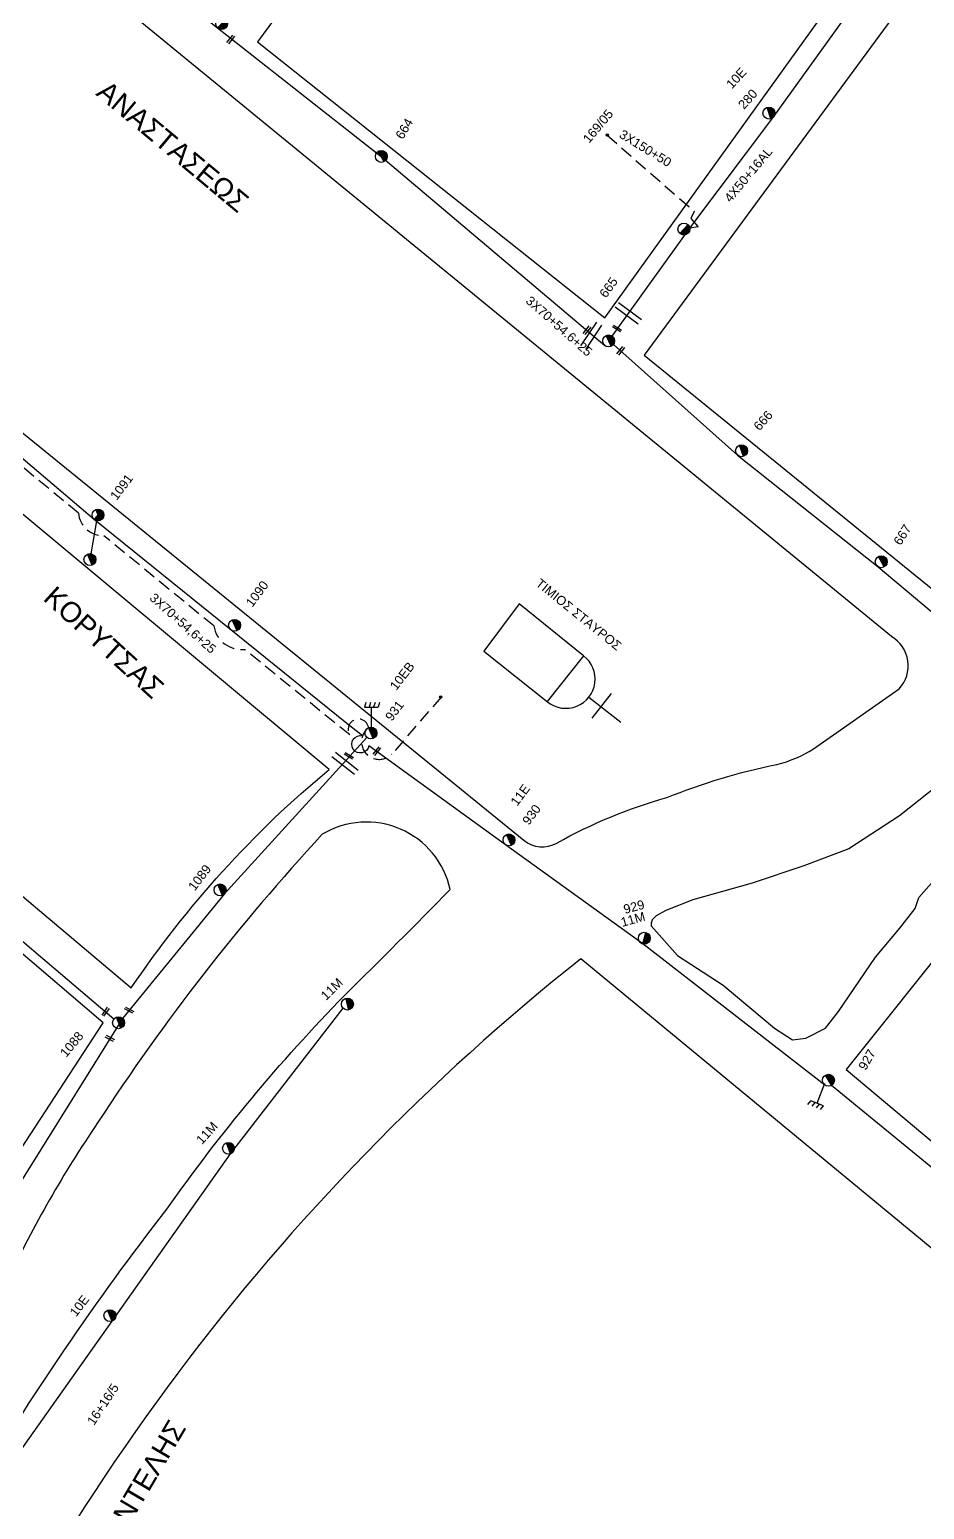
# Model space of a CAD drawing. Header units: millimetres. Extents: x 745 to 5694, y 762 to 3401.
# Drawn here: x 2002.5 to 2179.9, y 1155 to 1448.4 of the extents above; entities that cross this region are included whole.
import ezdxf

# ---------------------------------------------------------------- set-up
doc = ezdxf.new("R2010")
doc.units = ezdxf.units.MM
doc.linetypes.add('DASHED', pattern=[19.05, 12.7, -6.35])
for name, color, linetype in [('Άγνωστα', 7, 'Continuous'), ('Γείωση', 7, 'Continuous'), ('Γυμνά εναέρια ΧΤ και ΦΟΠ (3Φ)   4x50+16AL', 7, 'Continuous'), ('Επιγραφές - Σχήματα', 7, 'Continuous'), ('Μηχανική τομή', 7, 'Continuous'), ('Στύλος ΦΜ', 7, 'Continuous'), ('Στύλος ΦΜ @ 1', 7, 'Continuous'), ('Συνδέσεις', 7, 'Continuous'), ('Τομή', 7, 'Continuous'), ('Υπόβαθρο ΔΕΗ', 7, 'Continuous'), ('Υπόγεια Καλώδια Δικτύου ΧΤ   .10', 7, 'DASHED')]:
    doc.layers.add(name, color=color, linetype=linetype)
doc.styles.add('arial', font='ARIAL.TTF')
doc.styles.get("Standard").update_dxf_attribs({"font": 'ARIAL.TTF'})
doc.linetypes.add('SYN_LINE', pattern='A,0.5,-0.0001,["/\\/\\/\\/",Standard,S=0.1,R=0,X=0,Y=-0.05],-0.25', length=0.7501)

# ---------------------------------------------------------------- blocks, each defined once
blk = doc.blocks.new('ΥΠΑΡΧΩΝ ΤΣΙΜΕΝΤΕΝΙΟΣ ΣΤΥΛΟΣ')
at = {"layer": 'Στύλος ΦΜ'}
blk.add_hatch(color=256, dxfattribs=at).paths.add_polyline_path([(-1.29, -2.28, 0.574793), (2.62, 0, 0.268822), (1.3, 2.27)])
blk.add_line((-1.29, -2.28), (1.3, 2.27), dxfattribs=at)
blk.add_circle((0, 0), 2.62, dxfattribs=at)
at = {"layer": 'Στύλος ΦΜ', "flags": 4}
for tag, p in [('ΤΥΠΟΣ', (-4.91, 3.03)), ('ΑΡΙΘΜΟΣ', (-4.68, 8.05))]:
    blk.add_attdef(tag, p, '', height=4, dxfattribs=at)
blk = doc.blocks.new('ΓΕΙΩΣΗ')
at = {"layer": 'Γείωση', "ltscale": 40}
for p, q in [((-2.34, 11.45), (-3, 9.45)), ((-0.34, 11.45), (-1, 9.45)), ((0, 9.45), (0, 0)), ((1.66, 11.45), (1, 9.45)), ((3.66, 11.45), (3, 9.45))]:
    blk.add_line(p, q, dxfattribs=at)
blk.add_lwpolyline([(-3, 9.45), (3, 9.45)], dxfattribs=at)
blk = doc.blocks.new('ΜΗΧΑΝΙΚΗ ΤΟΜΗ')
at = {"layer": 'Μηχανική τομή', "ltscale": 40}
for p, q in [((-1.89, 0.78), (1.89, 0.78)), ((1.89, 0), (-1.89, 0))]:
    blk.add_line(p, q, dxfattribs=at)
blk = doc.blocks.new('_ΣΥΝΔΕΣΗ')
at = {"layer": 'Συνδέσεις', "linetype": 'SYN_LINE', "ltscale": 40}
blk.add_hatch(color=256, dxfattribs=at).paths.add_polyline_path([(0.5, -0.01, 1), (-0.5, -0.01, 1)])
at = {"layer": 'Συνδέσεις'}
blk.add_circle((0, -0.01), 0.5, dxfattribs=at)
blk = doc.blocks.new('ΤΟΜΗ')
at = {"layer": 'Τομή', "ltscale": 40}
for p, q in [((-5.68, 0), (5.68, 0)), ((5.68, -2.33), (-5.68, -2.33))]:
    blk.add_line(p, q, dxfattribs=at)

msp = doc.modelspace()

# ---------------------------------------------------------------- linework, layer by layer
at = {"layer": 'Άγνωστα', "color": 62}
msp.add_line((2041.1, 1277.05), (2069.37, 1308.1), dxfattribs=at)
at = {"layer": 'Άγνωστα', "color": 85, "linetype": 'SYN_LINE', "ltscale": 20}
msp.add_lwpolyline([(1961.67, 1511.67), (1987.54, 1490.39), (2004.8, 1476.81), (2039.77, 1448.77), (2072.22, 1423.29), (2116.53, 1385.82)], dxfattribs=at)
at = {"layer": 'Άγνωστα', "color": 133, "linetype": 'DASHED', "ltscale": 0.2}
msp.add_lwpolyline([(2116.98, 1427.52), (2134.26, 1412.4), (2133.58, 1410.97), (2135.03, 1409.31), (2133.37, 1409.05)], dxfattribs=at)
at = {"layer": 'Άγνωστα', "color": 5, "linetype": 'SYN_LINE', "ltscale": 20}
msp.add_lwpolyline([(2118.25, 1386.03), (2142.86, 1364.06), (2170.71, 1341.93), (2197.48, 1319.47), (2232.45, 1291.15), (2272.88, 1258.17)], dxfattribs=at)
at = {"layer": 'Άγνωστα', "color": 27, "linetype": 'SYN_LINE', "ltscale": 20}
msp.add_lwpolyline([(2069.77, 1306.44, -2.548834), (2068.49, 1308.4), (2065.04, 1311.11), (2042.4, 1329.41), (2015.35, 1351.26), (1988.77, 1373.76)], format="xyb", dxfattribs=at)
at = {"layer": 'Άγνωστα', "color": 7, "linetype": 'SYN_LINE', "ltscale": 8}
msp.add_lwpolyline([(2015.79, 1351.05), (2014.66, 1344.52)], dxfattribs=at)
at = {"layer": 'Άγνωστα', "color": 62, "linetype": 'SYN_LINE', "ltscale": 20}
msp.add_lwpolyline([(2019.23, 1252.27), (1986.92, 1279.58), (1964.66, 1297.35), (1940.74, 1315.86)], dxfattribs=at)
at = {"layer": 'Άγνωστα', "color": 30, "linetype": 'DASHED', "ltscale": 0.2}
msp.add_lwpolyline([(2084.09, 1316.09), (2074.3, 1304.79, -1.080983), (2069.71, 1310.05, -9.957015)], format="xyb", dxfattribs=at)
at = {"layer": 'Άγνωστα', "color": 30, "linetype": 'SYN_LINE', "ltscale": 20}
for points in [[(2160.17, 1239.17), (2124.07, 1267.15), (2096.85, 1286.83), (2069.77, 1306.44)], [(2213.99, 1195.67), (2187.36, 1217.85), (2161.47, 1239.11)]]:
    msp.add_lwpolyline(points, dxfattribs=at)
at = {"layer": 'Άγνωστα', "color": 62}
msp.add_lwpolyline([(2041.1, 1277.05), (2020.93, 1252.4), (1995.16, 1211.16), (1968.11, 1170.07), (1938.96, 1137.24), (1912.47, 1109.9)], dxfattribs=at)
at = {"layer": 'Άγνωστα', "color": 7}
msp.add_lwpolyline([(1965.16, 1108.8), (1975.98, 1126.16), (1996.27, 1160.5), (2018.88, 1192.38), (2042.3, 1225.51), (2064.66, 1254.4)], dxfattribs=at)
at = {"layer": 'Γυμνά εναέρια ΧΤ και ΦΟΠ (3Φ)   4x50+16AL', "color": 133}
msp.add_lwpolyline([(2117.97, 1387.68), (2133.37, 1409.05), (2150.01, 1431.18), (2169.05, 1457.71), (2188.45, 1481.87)], dxfattribs=at)
at = {"layer": 'Υπόβαθρο ΔΕΗ'}
for p, q in [((2112.31, 1324.28), (2105.08, 1315.22)), ((2505.98, 938.55), (2111.81, 1264.23))]:
    msp.add_line(p, q, dxfattribs=at)
for points in [[(2177.66, 1476.36), (2110.76, 1531.47), (2047.68, 1445.99), (2116.51, 1391.26), (2177.66, 1476.36)], [(2255.91, 1412.41), (2187.06, 1469.22), (2124.34, 1383.9), (2192.81, 1328.3), (2255.91, 1412.41)], [(2113.39, 1316.1), (2119.69, 1311.09)], [(2117.79, 1316.8), (2113.98, 1311.89)], [(2182.64, 1298.63), (2174.98, 1292.56), (2164.88, 1286.04), (2156.01, 1282.63), (2145.77, 1279.22), (2134.01, 1275.88), (2128.63, 1273.8), (2126.72, 1272.75), (2125.91, 1271.91), (2125.75, 1271.29), (2125.7, 1270.75)], [(2208.4, 1297.3), (2164.38, 1242.27), (2214.49, 1200.23), (2260.44, 1255.26), (2208.4, 1297.3)], [(2125.7, 1270.75), (2130.96, 1264.88), (2140.01, 1259.01), (2150.16, 1250.45), (2153.71, 1248.13), (2156.4, 1248.5), (2160.31, 1250.45), (2162.88, 1253.75), (2170.22, 1264.52), (2174.99, 1270.26), (2178.04, 1274.18), (2178.78, 1276.38), (2188.19, 1287.01)], [(1987.94, 1276.33), (1880.56, 1152.33), (1911.56, 1113.01), (1962.64, 1168.03), (2017.1, 1251.48), (1987.94, 1276.33)]]:
    msp.add_lwpolyline(points, dxfattribs=at)
for points in [[(1962.75, 1500.53), (1912.76, 1440.26), (2100.45, 1287.72, 0.307706), (2107.03, 1287.16, -0.059862), (2128.83, 1296.17, -0.045214), (2150.63, 1302.74, 0.083345), (2157.93, 1305.86), (2174.88, 1317.76, 0.483932), (2173.37, 1328.09), (1962.75, 1500.53), (1912.76, 1440.26)], [(1989.49, 1361.98), (1951.22, 1318.65), (2022.66, 1258.43, -0.070901), (2061.88, 1301.76), (1989.49, 1361.98)], [(2099.56, 1334.56), (2092.58, 1325.2), (2105.2, 1315.13, 1.012731), (2112.31, 1324.28), (2099.56, 1334.56)], [(1856.7, 1054.88), (1872.94, 1031.32, -0.213717), (1910.28, 1030.32, 0.037183), (1952.84, 1089.76, -0.013681), (1990.95, 1157.65, -0.030922), (2029.69, 1214.54, -0.040101), (2064.95, 1256.96, 0.004591), (2085.87, 1277.95, 0.514085), (2060.53, 1288.89, 0.042499), (2015.98, 1231.66, 0.039618), (1998.17, 1200.53, -0.03), (1978.66, 1169.75, -0.04911), (1940.59, 1125.86, 0.010889), (1914.85, 1101.13, -0.020532), (1856.7, 1054.88)], [(2111.81, 1264.23, 0.128529), (1975.32, 1082.38, 0.062772), (2188.67, 970.52), (2367.6, 916.24, 0.060101), (2486.77, 898.83, 0.597235), (2505.98, 938.55, 0.452783)]]:
    msp.add_lwpolyline(points, format="xyb", dxfattribs=at)
at = {"layer": 'Υπόγεια Καλώδια Δικτύου ΧΤ   .10', "color": 30, "ltscale": 0.2}
msp.add_lwpolyline([(2065.98, 1308.59), (2045.14, 1325.54, -0.395633), (2039.01, 1330.21), (2017.2, 1348.09, -0.387424), (2012.17, 1352.56), (1989.6, 1371.26, -0.183118), (1985.77, 1372.18, -0.131998)], format="xyb", dxfattribs=at)
msp.add_arc((2067.7, 1309.7), 2.04, 9.9473, 212.8493, dxfattribs=at)

# ---------------------------------------------------------------- block references
at = {"layer": 'Γείωση', "xscale": 0.4499999999998181, "yscale": 0.4499999999998181, "zscale": 0.4499999999998181}
msp.add_blockref('ΓΕΙΩΣΗ', (2070.24, 1309.85), dxfattribs=at)
at = {"layer": 'Γείωση', "xscale": 0.4500000000001667, "yscale": 0.4500000000001667, "zscale": 0.4500000000001667, "rotation": 159.1619702469353}
msp.add_blockref('ΓΕΙΩΣΗ', (2160.17, 1239.54), dxfattribs=at)
at = {"layer": 'Μηχανική τομή'}
for p, xscale, yscale, zscale, rotation in [((2042.2, 1446.62), 0.4999999999999888, 0.4999999999999888, 0.4999999999999888, 231.4205093085457), ((2112.84, 1388.94), 0.4999999999999888, 0.4999999999999888, 0.4999999999999888, 231.4205093085457), ((2119.05, 1389.33), 0.5000000000000285, 0.5000000000000285, 0.5000000000000285, 147.5370138672019), ((2119.52, 1384.89), 0.4999999999999888, 0.4999999999999888, 0.4999999999999888, 231.4205093085457), ((2071.19, 1305.52), 0.4999999999999888, 0.4999999999999888, 0.4999999999999888, 231.4205093085457), ((2065.88, 1304.61), 0.5000000000000718, 0.5000000000000718, 0.5000000000000718, 148.6586702495022), ((2017.72, 1253.59), 0.5000000000000978, 0.5000000000000978, 0.5000000000000978, 54.60051007482114), ((2022.15, 1253.86), 0.5000000000001039, 0.5000000000001039, 0.5000000000001039, 332.731686719226), ((2018.31, 1248.26), 0.5000000000001039, 0.5000000000001039, 0.5000000000001039, 332.731686719226)]:
    msp.add_blockref('ΜΗΧΑΝΙΚΗ ΤΟΜΗ', p, dxfattribs=dict(at, xscale=xscale, yscale=yscale, zscale=zscale, rotation=rotation))
at = {"layer": 'Στύλος ΦΜ @ 1', "ltscale": 40}
for p, xscale, yscale, zscale, rotation in [((2040.57, 1449.64), 0.4499999999996779, 0.4499999999996779, 0.4499999999996779, 346.8465568456768), ((2132.21, 1408.88), 0.4499999999996779, 0.4499999999996779, 0.4499999999996779, 346.8465568456768), ((2016.06, 1352.2), 0.4499999999996779, 0.4499999999996779, 0.4499999999996779, 346.8465568456768), ((2014.46, 1343.36), 0.4499999999995561, 0.4499999999995561, 0.4499999999995561, 52.90556632317887)]:
    msp.add_blockref('ΥΠΑΡΧΩΝ ΤΣΙΜΕΝΤΕΝΙΟΣ ΣΤΥΛΟΣ', p, dxfattribs=dict(at, xscale=xscale, yscale=yscale, zscale=zscale, rotation=rotation))
ref = msp.add_blockref('ΥΠΑΡΧΩΝ ΤΣΙΜΕΝΤΕΝΙΟΣ ΣΤΥΛΟΣ', (2149.07, 1431.88), dxfattribs=dict(at, xscale=0.4499999999998708, yscale=0.4499999999998708, zscale=0.4499999999998708, rotation=47.69581369945477))
ref.add_attrib('ΤΥΠΟΣ', '280', (2144.12, 1432.51), dxfattribs={"layer": 'Στύλος ΦΜ', "height": 1.8, "rotation": 47.6958, "flags": 4})
ref.add_attrib('ΑΡΙΘΜΟΣ', '10E', (2141.75, 1436.57), dxfattribs={"layer": 'Στύλος ΦΜ', "height": 1.8, "rotation": 47.6958, "flags": 4})
ref = msp.add_blockref('ΥΠΑΡΧΩΝ ΤΣΙΜΕΝΤΕΝΙΟΣ ΣΤΥΛΟΣ', (2072.22, 1423.29), dxfattribs=dict(at, xscale=0.4499999999996211, yscale=0.4499999999996211, zscale=0.4499999999996211, rotation=59.68655846733594))
ref.add_attrib('ΤΥΠΟΣ', '664', (2076.49, 1426.53), dxfattribs={"layer": 'Στύλος ΦΜ', "height": 1.8, "rotation": 59.6866, "flags": 4})
ref = msp.add_blockref('ΥΠΑΡΧΩΝ ΤΣΙΜΕΝΤΕΝΙΟΣ ΣΤΥΛΟΣ', (2117.29, 1386.72), dxfattribs=dict(at, xscale=0.449999999999613, yscale=0.449999999999613, zscale=0.449999999999613, rotation=54.43589030100727))
ref.add_attrib('ΤΥΠΟΣ', '665', (2116.78, 1395.09), dxfattribs={"layer": 'Στύλος ΦΜ', "height": 1.8, "rotation": 54.4359, "flags": 4})
ref = msp.add_blockref('ΥΠΑΡΧΩΝ ΤΣΙΜΕΝΤΕΝΙΟΣ ΣΤΥΛΟΣ', (2143.64, 1364.94), dxfattribs=dict(at, xscale=0.4499999999996013, yscale=0.4499999999996013, zscale=0.4499999999996013, rotation=48.6001289949939))
ref.add_attrib('ΤΥΠΟΣ', '666', (2147.2, 1368.76), dxfattribs={"layer": 'Στύλος ΦΜ', "height": 1.8, "rotation": 48.6001, "flags": 4})
ref = msp.add_blockref('ΥΠΑΡΧΩΝ ΤΣΙΜΕΝΤΕΝΙΟΣ ΣΤΥΛΟΣ', (2016.06, 1352.2), dxfattribs=dict(at, xscale=0.4499999999995561, yscale=0.4499999999995561, zscale=0.4499999999995561, rotation=52.90556632317887))
ref.add_attrib('ΤΥΠΟΣ', '1091', (2019.76, 1354.98), dxfattribs={"layer": 'Στύλος ΦΜ', "height": 1.8, "rotation": 52.9056, "flags": 4})
ref = msp.add_blockref('ΥΠΑΡΧΩΝ ΤΣΙΜΕΝΤΕΝΙΟΣ ΣΤΥΛΟΣ', (2171.33, 1342.93), dxfattribs=dict(at, xscale=0.4499999999996975, yscale=0.4499999999996975, zscale=0.4499999999996975, rotation=57.88268500307668))
ref.add_attrib('ΤΥΠΟΣ', '667', (2175.17, 1346.03), dxfattribs={"layer": 'Στύλος ΦΜ', "height": 1.8, "rotation": 57.8827, "flags": 4})
ref = msp.add_blockref('ΥΠΑΡΧΩΝ ΤΣΙΜΕΝΤΕΝΙΟΣ ΣΤΥΛΟΣ', (2043.14, 1330.33), dxfattribs=dict(at, xscale=0.4499999999996026, yscale=0.4499999999996026, zscale=0.4499999999996026, rotation=53.56655022473768))
ref.add_attrib('ΤΥΠΟΣ', '1090', (2046.65, 1333.79), dxfattribs={"layer": 'Στύλος ΦΜ', "height": 1.8, "rotation": 53.5666, "flags": 4})
ref = msp.add_blockref('ΥΠΑΡΧΩΝ ΤΣΙΜΕΝΤΕΝΙΟΣ ΣΤΥΛΟΣ', (2070.16, 1308.97), dxfattribs=dict(at, xscale=0.4499999999996571, yscale=0.4499999999996571, zscale=0.4499999999996571, rotation=52.49044452571536))
ref.add_attrib('ΤΥΠΟΣ', '10EB', (2075.2, 1317.29), dxfattribs={"layer": 'Στύλος ΦΜ', "height": 1.8, "rotation": 52.4904, "flags": 4})
ref.add_attrib('ΑΡΙΘΜΟΣ', '931', (2074.27, 1311.18), dxfattribs={"layer": 'Στύλος ΦΜ', "height": 1.8, "rotation": 52.4904, "flags": 4})
ref = msp.add_blockref('ΥΠΑΡΧΩΝ ΤΣΙΜΕΝΤΕΝΙΟΣ ΣΤΥΛΟΣ', (2097.54, 1287.78), dxfattribs=dict(at, xscale=0.4499999999997939, yscale=0.4499999999997939, zscale=0.4499999999997939, rotation=53.30306382660326))
ref.add_attrib('ΤΥΠΟΣ', '11E', (2099.15, 1294.35), dxfattribs={"layer": 'Στύλος ΦΜ', "height": 1.8, "rotation": 53.3031, "flags": 4})
ref.add_attrib('ΑΡΙΘΜΟΣ', '930', (2101.46, 1290.57), dxfattribs={"layer": 'Στύλος ΦΜ', "height": 1.8, "rotation": 53.3031, "flags": 4})
ref = msp.add_blockref('ΥΠΑΡΧΩΝ ΤΣΙΜΕΝΤΕΝΙΟΣ ΣΤΥΛΟΣ', (2040.26, 1277.87), dxfattribs=dict(at, xscale=0.4499999999997215, yscale=0.4499999999997215, zscale=0.4499999999997215, rotation=52.74769485767654))
ref.add_attrib('ΤΥΠΟΣ', '1089', (2035.23, 1277.54), dxfattribs={"layer": 'Στύλος ΦΜ', "height": 1.8, "rotation": 52.7477, "flags": 4})
ref = msp.add_blockref('ΥΠΑΡΧΩΝ ΤΣΙΜΕΝΤΕΝΙΟΣ ΣΤΥΛΟΣ', (2124.36, 1268.29), dxfattribs=dict(at, xscale=0.4499999999996311, yscale=0.4499999999996311, zscale=0.4499999999996311, rotation=15.29240184417534))
ref.add_attrib('ΤΥΠΟΣ', '929', (2120.52, 1273.1), dxfattribs={"layer": 'Στύλος ΦΜ', "height": 1.8, "rotation": 15.2924, "flags": 4})
ref.add_attrib('ΑΡΙΘΜΟΣ', '11M', (2119.99, 1270.53), dxfattribs={"layer": 'Στύλος ΦΜ', "height": 1.8, "rotation": 15.2924, "flags": 4})
ref = msp.add_blockref('ΥΠΑΡΧΩΝ ΤΣΙΜΕΝΤΕΝΙΟΣ ΣΤΥΛΟΣ', (2065.51, 1255.23), dxfattribs=dict(at, xscale=0.4499999999996828, yscale=0.4499999999996828, zscale=0.4499999999996828, rotation=44.3997667965034))
ref.add_attrib('ΤΥΠΟΣ', '11M', (2061.28, 1255.86), dxfattribs={"layer": 'Στύλος ΦΜ', "height": 1.8, "rotation": 44.3998, "flags": 4})
ref = msp.add_blockref('ΥΠΑΡΧΩΝ ΤΣΙΜΕΝΤΕΝΙΟΣ ΣΤΥΛΟΣ', (2020.14, 1251.52), dxfattribs=dict(at, xscale=0.4499999999996163, yscale=0.4499999999996163, zscale=0.4499999999996163, rotation=50.33140764946637))
ref.add_attrib('ΤΥΠΟΣ', '1088', (2009.75, 1244.53), dxfattribs={"layer": 'Στύλος ΦΜ', "height": 1.8, "rotation": 50.3314, "flags": 4})
ref = msp.add_blockref('ΥΠΑΡΧΩΝ ΤΣΙΜΕΝΤΕΝΙΟΣ ΣΤΥΛΟΣ', (2160.86, 1240.13), dxfattribs=dict(at, xscale=0.4499999999996201, yscale=0.4499999999996201, zscale=0.4499999999996201, rotation=60.44812915630325))
ref.add_attrib('ΤΥΠΟΣ', '927', (2168.26, 1241.95), dxfattribs={"layer": 'Στύλος ΦΜ', "height": 1.8, "rotation": 60.4481, "flags": 4})
ref = msp.add_blockref('ΥΠΑΡΧΩΝ ΤΣΙΜΕΝΤΕΝΙΟΣ ΣΤΥΛΟΣ', (2041.93, 1226.63), dxfattribs=dict(at, xscale=0.4499999999995608, yscale=0.4499999999995608, zscale=0.4499999999995608, rotation=47.78741795787413))
ref.add_attrib('ΤΥΠΟΣ', '11M', (2036.67, 1227.26), dxfattribs={"layer": 'Στύλος ΦΜ', "height": 1.8, "rotation": 47.7874, "flags": 4})
ref = msp.add_blockref('ΥΠΑΡΧΩΝ ΤΣΙΜΕΝΤΕΝΙΟΣ ΣΤΥΛΟΣ', (2018.42, 1193.46), dxfattribs=dict(at, xscale=0.4499999999996397, yscale=0.4499999999996397, zscale=0.4499999999996397, rotation=52.60209520593404))
ref.add_attrib('ΤΥΠΟΣ', '10E', (2011.72, 1193.1), dxfattribs={"layer": 'Στύλος ΦΜ', "height": 1.8, "rotation": 52.6021, "flags": 4})
at = {"layer": 'Συνδέσεις', "xscale": 0.4499999999998181, "yscale": 0.4499999999998181, "zscale": 0.4499999999998181}
for p in [(2117.01, 1427.52), (2084.01, 1316.12)]:
    msp.add_blockref('_ΣΥΝΔΕΣΗ', p, dxfattribs=at)
at = {"layer": 'Τομή'}
for p, xscale, yscale, zscale, rotation in [((2120.85, 1391.7), 0.5000000000000258, 0.5000000000000258, 0.5000000000000258, 143.7749012818142), ((2114.33, 1387.44), 0.5000000000000168, 0.5000000000000168, 0.5000000000000168, 236.3778643283417), ((2065.38, 1303.39), 0.4999999999998807, 0.4999999999998807, 0.4999999999998807, 321.6744154790935)]:
    msp.add_blockref('ΤΟΜΗ', p, dxfattribs=dict(at, xscale=xscale, yscale=yscale, zscale=zscale, rotation=rotation))

# ---------------------------------------------------------------- texts
at = {"layer": 'Άγνωστα', "char_height": 1.8, "attachment_point": 1, "style": 'arial'}
for s, insert, width, rotation in [('3X150+50', (2120.16, 1428.71), 69.1904, 328.2675), ('3X70+54.6+25', (2101.89, 1395.77), 69.1904, 318.5639), ('3X70+54,6+25', (2027.32, 1336.88), 19.229, 318.4503), ('16+16/5', (2013.76, 1172.56), 69.1904, 56.5686)]:
    msp.add_mtext(s, dxfattribs=dict(at, insert=insert, width=width, rotation=rotation))
at = {"layer": 'Γυμνά εναέρια ΧΤ και ΦΟΠ (3Φ)   4x50+16AL', "insert": (2140.06, 1415.2), "char_height": 1.8, "width": 69.1904, "attachment_point": 1, "rotation": 50.1048, "style": 'arial'}
msp.add_mtext('4X50+16AL', dxfattribs=at)
at = {"layer": 'Επιγραφές - Σχήματα', "width": 69.1904, "attachment_point": 1, "style": 'arial'}
for s, insert, char_height, rotation in [('ANAΣTAΣEΩΣ', (2018.04, 1438.64), 4, 320.132), ('169/05', (2112.03, 1426.92), 1.8, 50.1048), ('KOPYTΣAΣ', (2007.67, 1338.4), 4, 317.6445), ('ΤΙΜΙΟΣ ΣΤΑΥΡΟΣ', (2103.8, 1339.73), 1.8, 321.1014), ('ΠΕΝΤΕΛΗΣ', (2014.9, 1147.23), 4, 59.5279)]:
    msp.add_mtext(s, dxfattribs=dict(at, insert=insert, char_height=char_height, rotation=rotation))

doc.saveas('drawing.dxf')
